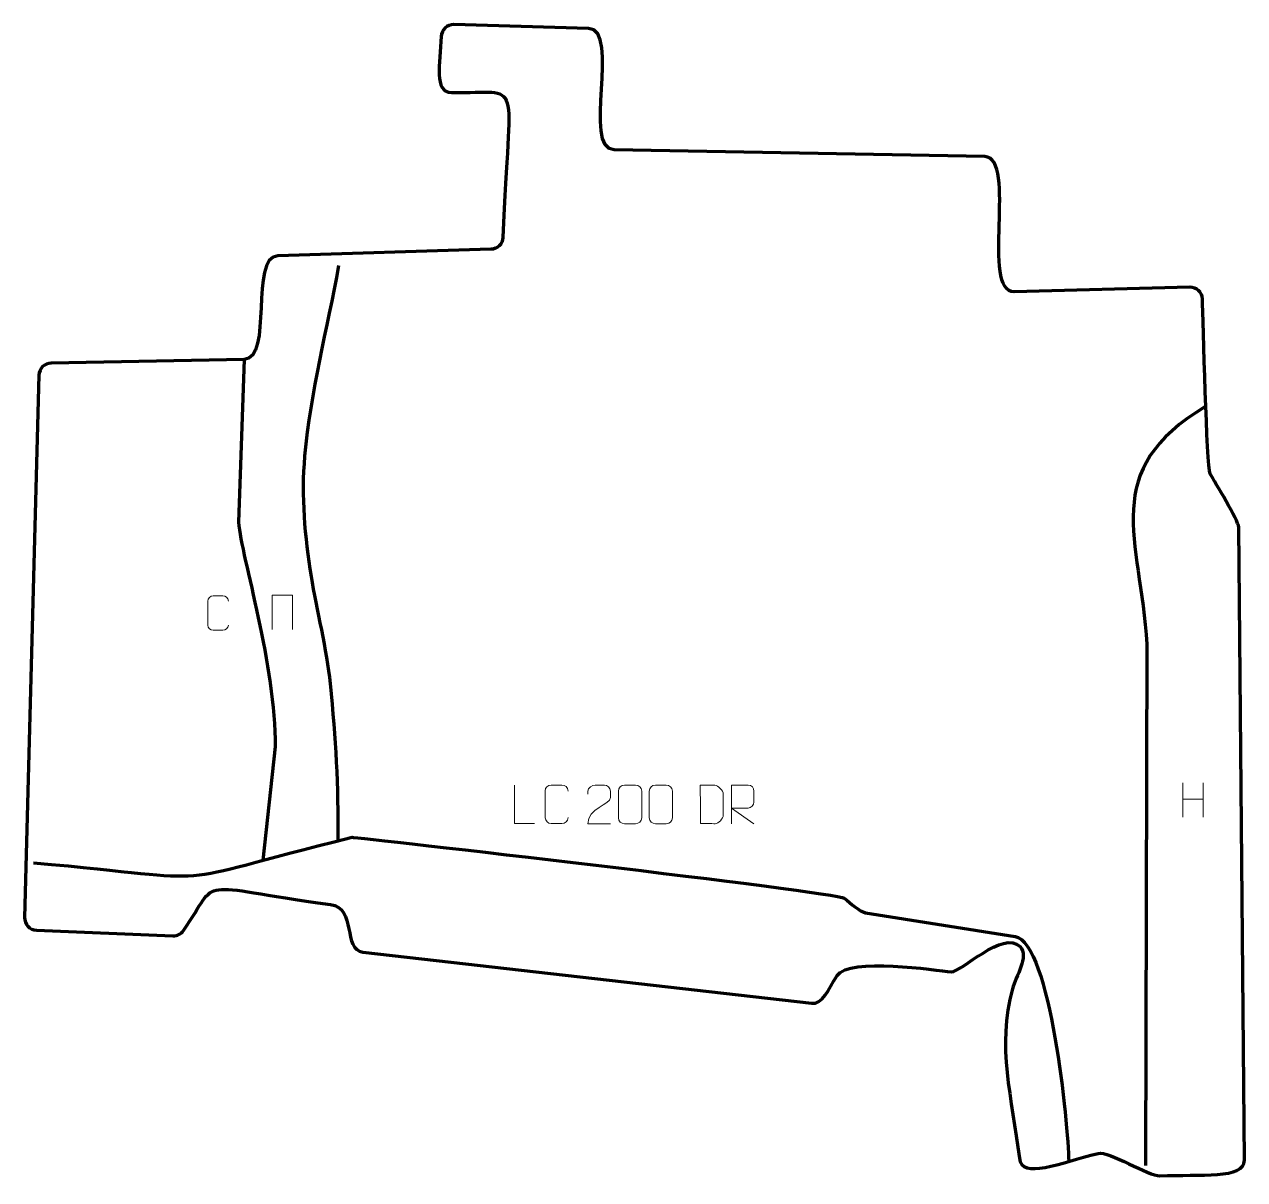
# Model space of a CAD drawing. Header units: millimetres. Extents: x -395 to 395, y -375 to 373.
import ezdxf

# ---------------------------------------------------------------- set-up
doc = ezdxf.new("R2010")
doc.units = ezdxf.units.MM
doc.header["$MEASUREMENT"] = 0
doc.layers.add('layer 1', color=7, linetype='Continuous')
doc.layers.add('layer 2', color=7, linetype='Continuous')

msp = doc.modelspace()

# ---------------------------------------------------------------- linework, layer by layer
at = {"layer": 'layer 1', "color": 230, "lineweight": 200}
msp.add_open_spline([(-117.0326, 373.0123), (-117.0326, 373.0123), (-29.727, 370.4973), (-29.727, 370.4973), (-29.727, 370.4973), (-8.7159, 369.8921), (-34.2182, 292.2048), (-13.0847, 291.8193), (-13.0847, 291.8193), (-13.0847, 291.8193), (226.9381, 287.4409), (226.9381, 287.4409), (226.9381, 287.4409), (248.3764, 287.0499), (224.1909, 199.3055), (246.1279, 199.8791), (246.1279, 199.8791), (246.1279, 199.8791), (359.8847, 202.8532), (359.8847, 202.8532), (359.8847, 202.8532), (364.2635, 202.9677), (367.9337, 199.5168), (368.0889, 195.1394), (368.0889, 195.1394), (368.5421, 182.3585), (370.7829, 85.8962), (373.0102, 81.9742), (373.0102, 81.9742), (376.1003, 76.5326), (391.4952, 51.5272), (391.5333, 47.3161), (391.5333, 47.3161), (391.5333, 47.3161), (395.2543, -362.8372), (395.2543, -362.8372), (395.2543, -362.8372), (395.3683, -375.3841), (366.7053, -371.8381), (340.4252, -373.0146), (340.4252, -373.0146), (333.6118, -373.3196), (307.2894, -356.8277), (300.451, -358.4822), (300.451, -358.4822), (275.0626, -364.6249), (251.1525, -375.4646), (249.4415, -361.6552), (249.4415, -361.6552), (244.5745, -322.3722), (234.5955, -289.4085), (244.8876, -251.7788), (244.8876, -251.7788), (246.9794, -244.1243), (255.846, -230.6659), (249.8675, -224.5061), (249.8675, -224.5061), (238.9525, -213.2597), (211.7987, -241.3295), (205.1628, -240.7502), (205.1628, -240.7502), (195.7772, -239.9309), (138.9166, -231.1874), (131.3928, -243.1786), (131.3928, -243.1786), (125.4702, -252.6178), (121.9612, -262.0129), (114.7302, -261.1903), (114.7302, -261.1903), (114.7302, -261.1903), (-176.0226, -228.1131), (-176.0226, -228.1131), (-176.0226, -228.1131), (-189.3444, -226.5976), (-179.846, -199.4916), (-197.1064, -197.1588), (-197.1064, -197.1588), (-287.5218, -184.9391), (-267.6399, -178.211), (-292.2038, -214.0745), (-292.2038, -214.0745), (-293.8083, -216.4171), (-296.3029, -217.666), (-299.1398, -217.5468), (-299.1398, -217.5468), (-299.1398, -217.5468), (-387.5927, -213.8303), (-387.5927, -213.8303), (-387.5927, -213.8303), (-391.9517, -213.6471), (-395.3697, -209.9865), (-395.2539, -205.6252), (-395.2539, -205.6252), (-395.2539, -205.6252), (-385.9292, 145.8828), (-385.9292, 145.8828), (-385.9292, 145.8828), (-385.8157, 150.1622), (-382.3576, 153.5916), (-378.0774, 153.6694), (-378.0774, 153.6694), (-378.0774, 153.6694), (-252.9918, 155.9437), (-252.9918, 155.9437), (-252.9918, 155.9437), (-234.1332, 156.2867), (-249.8434, 222.5946), (-231.1059, 223.1671), (-231.1059, 223.1671), (-231.1059, 223.1671), (-93.0504, 227.3853), (-93.0504, 227.3853), (-93.0504, 227.3853), (-88.8378, 227.514), (-85.4597, 230.8677), (-85.3004, 235.0793), (-85.3004, 235.0793), (-81.2244, 342.8564), (-70.9049, 328.1617), (-118.4892, 329.0597), (-118.4892, 329.0597), (-130.2656, 329.2819), (-125.949, 347.3334), (-125.2571, 365.3231), (-125.2571, 365.3231), (-125.0888, 369.6991), (-121.41, 373.1384), (-117.0326, 373.0123)], degree=3, knots=[0, 0, 0, 0, 0.03030303, 0.03030303, 0.03030303, 0.03030303, 0.06060606, 0.06060606, 0.06060606, 0.06060606, 0.09090909, 0.09090909, 0.09090909, 0.09090909, 0.12121212, 0.12121212, 0.12121212, 0.12121212, 0.15151515, 0.15151515, 0.15151515, 0.15151515, 0.18181818, 0.18181818, 0.18181818, 0.18181818, 0.21212121, 0.21212121, 0.21212121, 0.21212121, 0.24242424, 0.24242424, 0.24242424, 0.24242424, 0.27272727, 0.27272727, 0.27272727, 0.27272727, 0.3030303, 0.3030303, 0.3030303, 0.3030303, 0.33333333, 0.33333333, 0.33333333, 0.33333333, 0.36363636, 0.36363636, 0.36363636, 0.36363636, 0.39393939, 0.39393939, 0.39393939, 0.39393939, 0.42424242, 0.42424242, 0.42424242, 0.42424242, 0.45454545, 0.45454545, 0.45454545, 0.45454545, 0.48484848, 0.48484848, 0.48484848, 0.48484848, 0.51515152, 0.51515152, 0.51515152, 0.51515152, 0.54545455, 0.54545455, 0.54545455, 0.54545455, 0.57575758, 0.57575758, 0.57575758, 0.57575758, 0.60606061, 0.60606061, 0.60606061, 0.60606061, 0.63636364, 0.63636364, 0.63636364, 0.63636364, 0.66666667, 0.66666667, 0.66666667, 0.66666667, 0.6969697, 0.6969697, 0.6969697, 0.6969697, 0.72727273, 0.72727273, 0.72727273, 0.72727273, 0.75757576, 0.75757576, 0.75757576, 0.75757576, 0.78787879, 0.78787879, 0.78787879, 0.78787879, 0.81818182, 0.81818182, 0.81818182, 0.81818182, 0.84848485, 0.84848485, 0.84848485, 0.84848485, 0.87878788, 0.87878788, 0.87878788, 0.87878788, 0.90909091, 0.90909091, 0.90909091, 0.90909091, 0.93939394, 0.93939394, 0.93939394, 0.93939394, 1, 1, 1, 1], dxfattribs=at)
at = {"layer": 'layer 1', "color": 250, "lineweight": 9}
for points, knots in [([(-64.7534, -144.7272), (-64.7534, -144.7272), (-77.7025, -144.7272), (-77.7025, -144.7272), (-77.7025, -144.7272), (-77.7025, -144.7272), (-77.7025, -119.7736), (-77.7025, -119.7736)], [0, 0, 0, 0, 0.33333333, 0.33333333, 0.33333333, 0.33333333, 1, 1, 1, 1]), ([(-43.0447, -140.9091), (-43.1845, -143.2325), (-44.8617, -144.7121), (-47.0094, -144.7229), (-47.0094, -144.7229), (-49.3413, -144.7225), (-51.6732, -144.7225), (-54.0047, -144.7229), (-54.0047, -144.7229), (-55.9297, -144.8283), (-57.9018, -142.9438), (-57.8906, -140.9265), (-57.8906, -140.9265), (-57.8902, -135.1564), (-57.8902, -129.3867), (-57.8906, -123.6174), (-57.8906, -123.6174), (-57.8864, -121.4793), (-56.1397, -119.7601), (-53.9873, -119.7736), (-53.9873, -119.7736), (-51.6616, -119.7736), (-49.3355, -119.7736), (-47.0094, -119.7736), (-47.0094, -119.7736), (-45.0628, -119.7381), (-43.0714, -121.2296), (-43.0447, -123.6672)], [0, 0, 0, 0, 0.125, 0.125, 0.125, 0.125, 0.25, 0.25, 0.25, 0.25, 0.375, 0.375, 0.375, 0.375, 0.5, 0.5, 0.5, 0.5, 0.625, 0.625, 0.625, 0.625, 0.75, 0.75, 0.75, 0.75, 1, 1, 1, 1])]:
    msp.add_open_spline(points, degree=3, knots=knots, dxfattribs=at)
at = {"layer": 'layer 2', "color": 142, "lineweight": 200}
for points, knots in [([(-191.7881, 216.949), (-199.1259, 175.7445), (-210.1228, 135.0263), (-213.8014, 93.3356), (-213.8014, 93.3356), (-216.0868, 67.4335), (-213.7672, 41.1036), (-209.5681, 15.4422), (-209.5681, 15.4422), (-206.0934, -5.7928), (-199.4445, -32.5752), (-197.2914, -53.9845), (-197.2914, -53.9845), (-193.6363, -90.3294), (-191.8684, -119.4154), (-192.3319, -155.9408)], [0, 0, 0, 0, 0.2, 0.2, 0.2, 0.2, 0.4, 0.4, 0.4, 0.4, 0.6, 0.6, 0.6, 0.6, 1, 1, 1, 1]), ([(-252.9918, 155.9437), (-252.9918, 155.9437), (-256.6562, 50.533), (-256.6562, 50.533), (-256.6562, 50.533), (-254.6482, 27.4052), (-232.2442, -42.8494), (-232.9496, -95.0937), (-232.9496, -95.0937), (-232.9496, -95.0937), (-240.7837, -168.5826), (-240.7837, -168.5826)], [0, 0, 0, 0, 0.25, 0.25, 0.25, 0.25, 0.5, 0.5, 0.5, 0.5, 1, 1, 1, 1]), ([(370.2248, 125.6412), (300.3928, 83.7167), (327.8237, 41.2378), (331.9269, -28.5848), (331.9269, -28.5848), (331.9269, -28.5848), (331.0802, -366.4051), (331.0802, -366.4051)], [0, 0, 0, 0, 0.33333333, 0.33333333, 0.33333333, 0.33333333, 1, 1, 1, 1]), ([(-389.5036, -170.102), (-258.3082, -182.0289), (-312.4055, -185.7031), (-183.0071, -153.611), (-183.0071, -153.611), (-182.1539, -153.3994), (130.9219, -188.9902), (135.9723, -193.0785), (135.9723, -193.0785), (139.982, -196.3244), (145.6492, -201.8361), (149.7084, -202.4856), (149.7084, -202.4856), (149.7084, -202.4856), (246.6188, -217.9913), (246.6188, -217.9913), (246.6188, -217.9913), (269.5709, -221.6635), (280.9862, -340.3782), (281.4195, -363.6797)], [0, 0, 0, 0, 0.16666667, 0.16666667, 0.16666667, 0.16666667, 0.33333333, 0.33333333, 0.33333333, 0.33333333, 0.5, 0.5, 0.5, 0.5, 0.66666667, 0.66666667, 0.66666667, 0.66666667, 1, 1, 1, 1])]:
    msp.add_open_spline(points, degree=3, knots=knots, dxfattribs=at)
at = {"layer": 'layer 2', "color": 250, "lineweight": 9}
for points, knots in [([(-263.1981, -16.0909), (-263.3233, -18.1719), (-264.8255, -19.4971), (-266.7492, -19.5068), (-266.7492, -19.5068), (-268.8378, -19.5065), (-270.9264, -19.5065), (-273.0147, -19.5068), (-273.0147, -19.5068), (-274.7389, -19.6012), (-276.5053, -17.9133), (-276.4953, -16.1065), (-276.4953, -16.1065), (-276.4949, -10.9383), (-276.4949, -5.7706), (-276.4953, -0.6032), (-276.4953, -0.6032), (-276.4915, 1.3119), (-274.927, 2.8518), (-272.9991, 2.8397), (-272.9991, 2.8397), (-270.9161, 2.8397), (-268.8326, 2.8397), (-266.7492, 2.8397), (-266.7492, 2.8397), (-265.0057, 2.8715), (-263.222, 1.5356), (-263.1981, -0.6478)], [0, 0, 0, 0, 0.125, 0.125, 0.125, 0.125, 0.25, 0.25, 0.25, 0.25, 0.375, 0.375, 0.375, 0.375, 0.5, 0.5, 0.5, 0.5, 0.625, 0.625, 0.625, 0.625, 0.75, 0.75, 0.75, 0.75, 1, 1, 1, 1]), ([(-234.8105, -18.9809), (-234.8105, -18.9809), (-234.8105, 3.3694), (-234.8105, 3.3694), (-234.8105, 3.3694), (-234.8105, 3.3694), (-221.6922, 3.3694), (-221.6922, 3.3694), (-221.6922, 3.3694), (-221.6922, 3.3694), (-221.6922, -18.9809), (-221.6922, -18.9809)], [0, 0, 0, 0, 0.25, 0.25, 0.25, 0.25, 0.5, 0.5, 0.5, 0.5, 1, 1, 1, 1]), ([(-15.5257, -144.829), (-20.4401, -144.8287), (-25.3545, -144.8287), (-30.2686, -144.829), (-30.2686, -144.829), (-30.2686, -134.8967), (-15.6176, -132.2555), (-15.5257, -127.9452), (-15.5257, -127.9452), (-15.526, -126.5211), (-15.526, -125.0974), (-15.5257, -123.6741), (-15.5257, -123.6741), (-15.5426, -121.597), (-17.6654, -119.8722), (-19.3364, -119.8549), (-19.3364, -119.8549), (-21.4095, -119.8553), (-23.4825, -119.8553), (-25.5549, -119.8549), (-25.5549, -119.8549), (-27.377, -119.8384), (-30.2017, -121.6305), (-30.2686, -123.7241), (-30.2686, -123.7241), (-30.2686, -123.7241), (-30.2686, -125.7789), (-30.2686, -125.7789)], [0, 0, 0, 0, 0.125, 0.125, 0.125, 0.125, 0.25, 0.25, 0.25, 0.25, 0.375, 0.375, 0.375, 0.375, 0.5, 0.5, 0.5, 0.5, 0.625, 0.625, 0.625, 0.625, 0.75, 0.75, 0.75, 0.75, 1, 1, 1, 1]), ([(-6.4778, -119.8426), (-4.1117, -119.8426), (-1.7452, -119.8426), (0.6214, -119.8426), (0.6214, -119.8426), (2.6019, -119.807), (4.6279, -121.3013), (4.655, -123.7434), (4.655, -123.7434), (4.6546, -129.5008), (4.6546, -135.2586), (4.655, -141.0168), (4.655, -141.0168), (4.5129, -143.3444), (2.8065, -144.8267), (0.6214, -144.8375), (0.6214, -144.8375), (-1.7511, -144.8371), (-4.1235, -144.8371), (-6.4955, -144.8375), (-6.4955, -144.8375), (-8.454, -144.9431), (-10.4604, -143.0552), (-10.449, -141.0342), (-10.449, -141.0342), (-10.4486, -135.2536), (-10.4486, -129.4733), (-10.449, -123.6935), (-10.449, -123.6935), (-10.4447, -121.5515), (-8.6676, -119.829), (-6.4778, -119.8426)], [0, 0, 0, 0, 0.11111111, 0.11111111, 0.11111111, 0.11111111, 0.22222222, 0.22222222, 0.22222222, 0.22222222, 0.33333333, 0.33333333, 0.33333333, 0.33333333, 0.44444444, 0.44444444, 0.44444444, 0.44444444, 0.55555556, 0.55555556, 0.55555556, 0.55555556, 0.66666667, 0.66666667, 0.66666667, 0.66666667, 0.77777778, 0.77777778, 0.77777778, 0.77777778, 1, 1, 1, 1]), ([(13.5223, -119.8426), (15.8884, -119.8426), (18.2549, -119.8426), (20.6214, -119.8426), (20.6214, -119.8426), (22.6019, -119.807), (24.6279, -121.3013), (24.655, -123.7434), (24.655, -123.7434), (24.6546, -129.5008), (24.6546, -135.2586), (24.655, -141.0168), (24.655, -141.0168), (24.5129, -143.3444), (22.8065, -144.8267), (20.6214, -144.8375), (20.6214, -144.8375), (18.2489, -144.8371), (15.8766, -144.8371), (13.5046, -144.8375), (13.5046, -144.8375), (11.546, -144.9431), (9.5396, -143.0552), (9.5511, -141.0342), (9.5511, -141.0342), (9.5514, -135.2536), (9.5514, -129.4733), (9.5511, -123.6935), (9.5511, -123.6935), (9.5554, -121.5515), (11.3325, -119.829), (13.5223, -119.8426)], [0, 0, 0, 0, 0.11111111, 0.11111111, 0.11111111, 0.11111111, 0.22222222, 0.22222222, 0.22222222, 0.22222222, 0.33333333, 0.33333333, 0.33333333, 0.33333333, 0.44444444, 0.44444444, 0.44444444, 0.44444444, 0.55555556, 0.55555556, 0.55555556, 0.55555556, 0.66666667, 0.66666667, 0.66666667, 0.66666667, 0.77777778, 0.77777778, 0.77777778, 0.77777778, 1, 1, 1, 1]), ([(42.7108, -144.7905), (45.0426, -144.7901), (49.9928, -144.8141), (52.3243, -144.8144), (52.3243, -144.8144), (54.2493, -144.9198), (57.5679, -141.3782), (57.5567, -139.3609), (57.5567, -139.3609), (57.5563, -133.5908), (57.5563, -131.4211), (57.5567, -125.6518), (57.5567, -125.6518), (57.5523, -123.5137), (54.1779, -119.8536), (52.0255, -119.8671), (52.0255, -119.8671), (49.6998, -119.8671), (44.9755, -119.8671), (42.6494, -119.8671), (42.6494, -119.8671), (42.6498, -125.614), (42.7111, -139.0432), (42.7108, -144.7905)], [0, 0, 0, 0, 0.14285714, 0.14285714, 0.14285714, 0.14285714, 0.28571429, 0.28571429, 0.28571429, 0.28571429, 0.42857143, 0.42857143, 0.42857143, 0.42857143, 0.57142857, 0.57142857, 0.57142857, 0.57142857, 0.71428571, 0.71428571, 0.71428571, 0.71428571, 1, 1, 1, 1]), ([(62.771, -144.8186), (62.771, -144.8186), (62.771, -119.8651), (62.771, -119.8651), (62.771, -119.8651), (66.3657, -119.8651), (69.9613, -119.8651), (73.5565, -119.8651), (73.5565, -119.8651), (75.8818, -119.9028), (77.4391, -121.3928), (77.435, -123.7592), (77.435, -123.7592), (77.4346, -125.7947), (77.4346, -128.8541), (77.435, -130.8901), (77.435, -130.8901), (77.4285, -132.7656), (75.6162, -134.7074), (73.6067, -134.7265), (73.6067, -134.7265), (73.6067, -134.7265), (62.771, -134.7265), (62.771, -134.7265), (62.771, -134.7265), (62.771, -134.7265), (77.4257, -144.8186), (77.4257, -144.8186)], [0, 0, 0, 0, 0.125, 0.125, 0.125, 0.125, 0.25, 0.25, 0.25, 0.25, 0.375, 0.375, 0.375, 0.375, 0.5, 0.5, 0.5, 0.5, 0.625, 0.625, 0.625, 0.625, 0.75, 0.75, 0.75, 0.75, 1, 1, 1, 1])]:
    msp.add_open_spline(points, degree=3, knots=knots, dxfattribs=at)
for points in [[(355.4209, -118.339), (355.4209, -118.339), (355.4209, -140.5317), (355.4209, -140.5317)], [(368.5366, -118.339), (368.5366, -118.339), (368.5366, -140.6893), (368.5366, -140.6893)], [(355.4384, -128.9814), (355.4384, -128.9814), (368.5366, -128.9814), (368.5366, -128.9814)]]:
    msp.add_open_spline(points, degree=3, dxfattribs=at)

doc.saveas('drawing.dxf')
